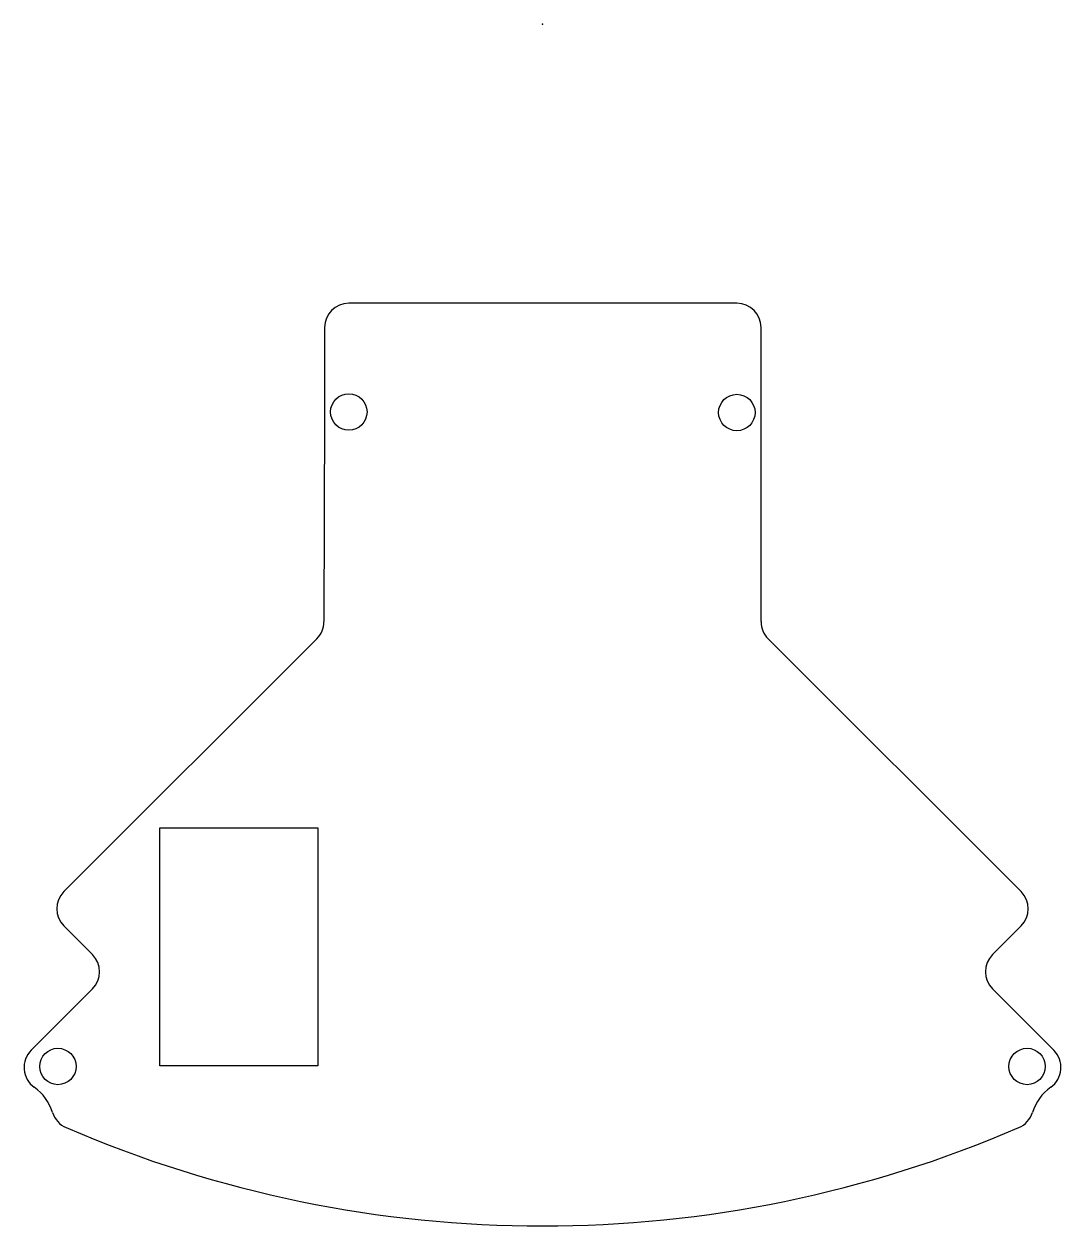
# Model space of a CAD drawing. Header units: centimetres. Extents: x -4.27 to 4.27, y -9.9 to 0.
import ezdxf

# ---------------------------------------------------------------- set-up
doc = ezdxf.new("R2010")
doc.units = ezdxf.units.CM
doc.header["$MEASUREMENT"] = 0
doc.layers.add('IO基板 v5_Sketch74', color=7, linetype='Continuous')

msp = doc.modelspace()

# ---------------------------------------------------------------- linework, layer by layer
at = {"layer": 'IO基板 v5_Sketch74'}
for p, q in [((0.0084, -2.3, 1.46), (-1.5947, -2.3, 1.46)), ((1.6, -2.3, 1.46), (0.0084, -2.3, 1.46)), ((-1.7947, -2.5, 1.46), (-1.7947, -3.195, 1.46)), ((1.8, -3.2, 1.46), (1.8, -2.5, 1.46)), ((-1.7947, -3.195, 1.46), (-1.7995, -4.9225, 1.46)), ((1.8, -4.9222, 1.46), (1.8, -3.2, 1.46)), ((-1.8581, -5.0634, 1.46), (-3.9411, -7.1464, 1.46)), ((3.9412, -7.1462, 1.46), (1.8586, -5.0636, 1.46)), ((-3.15, -6.62, 1.46), (-1.85, -6.62, 1.46)), ((-3.15, -8.58, 1.46), (-3.15, -6.62, 1.46)), ((-1.85, -6.62, 1.46), (-1.85, -7.9, 1.46)), ((-3.9411, -7.4292, 1.46), (-3.7052, -7.665, 1.46)), ((3.7052, -7.665, 1.46), (3.9412, -7.4291, 1.46)), ((-1.85, -7.9, 1.46), (-1.85, -8.58, 1.46)), ((-3.7052, -7.9479, 1.46), (-4.2102, -8.4528, 1.46)), ((4.2102, -8.4528, 1.46), (3.7052, -7.9479, 1.46)), ((-1.85, -8.58, 1.46), (-3.15, -8.58, 1.46))]:
    msp.add_line(p, q, dxfattribs=at)
for centre in [(-1.5947, -3.1955, 1.46), (1.6, -3.2, 1.46), (-3.9901, -8.5863, 1.46), (3.9901, -8.5863, 1.46)]:
    msp.add_circle(centre, 0.15, dxfattribs=at)
for centre, radius, start, end in [((-1.5947, -2.5, 1.46), 0.2, 90, 180), ((1.6, -2.5, 1.46), 0.2, 360, 90), ((-1.9995, -4.922, 1.46), 0.2, 315, 359.83953), ((2, -4.9222, 1.46), 0.2, 180, 225), ((-3.7996, -7.2878, 1.46), 0.2, 135, 225), ((3.7998, -7.2877, 1.46), 0.2, 315, 45), ((-3.8467, -7.8065, 1.46), 0.2, 315, 45), ((3.8467, -7.8065, 1.46), 0.2, 135, 225), ((-4.0687, -8.5942, 1.46), 0.2, 135, 234.59407), ((4.0687, -8.5942, 1.46), 0.2, 305.40593, 45), ((-4.4164, -9.0833, 1.46), 0.4, 17.16231, 54.59407), ((4.4164, -9.0833, 1.46), 0.4, 125.40593, 162.83769), ((-3.8431, -8.9062, 1.46), 0.2, 197.16231, 246.65956), ((3.8431, -8.9062, 1.46), 0.2, 293.34044, 342.83769), ((0, 0, 1.46), 9.9, 246.65956, 293.34044)]:
    msp.add_arc(centre, radius, start, end, dxfattribs=at)
msp.add_point((0, 0, 1.46), dxfattribs=at)

doc.saveas('drawing.dxf')
